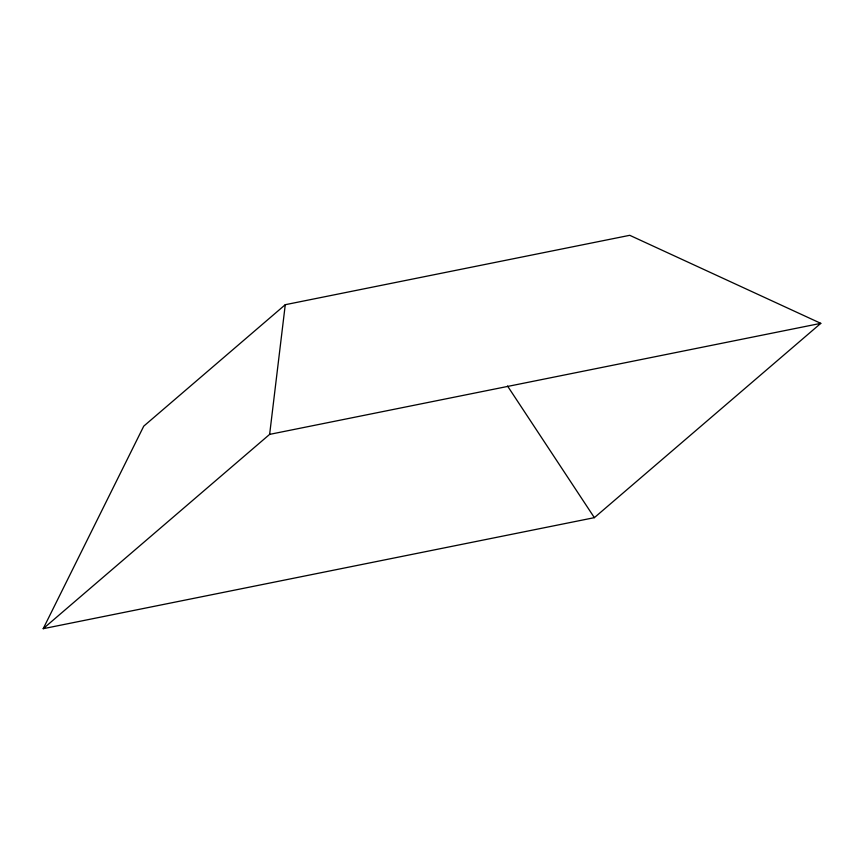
<?xml version="1.0" encoding="UTF-8"?>
<svg xmlns="http://www.w3.org/2000/svg" width="864" height="864" viewBox="0 0 864 864"><rect width="100%" height="100%" fill="white"/><g stroke="black" fill="none" stroke-linecap="round" stroke-linejoin="round"><path stroke-width="1.3" d="M43.2 628.69L269.633 434.376L285.271 304.7L629.748 235.31L820.8 323.352L594.367 517.655L43.2 628.69L143.748 426.146L285.271 304.7M269.633 434.376L820.8 323.352M507.524 386.014L594.367 517.655"/></g></svg>
